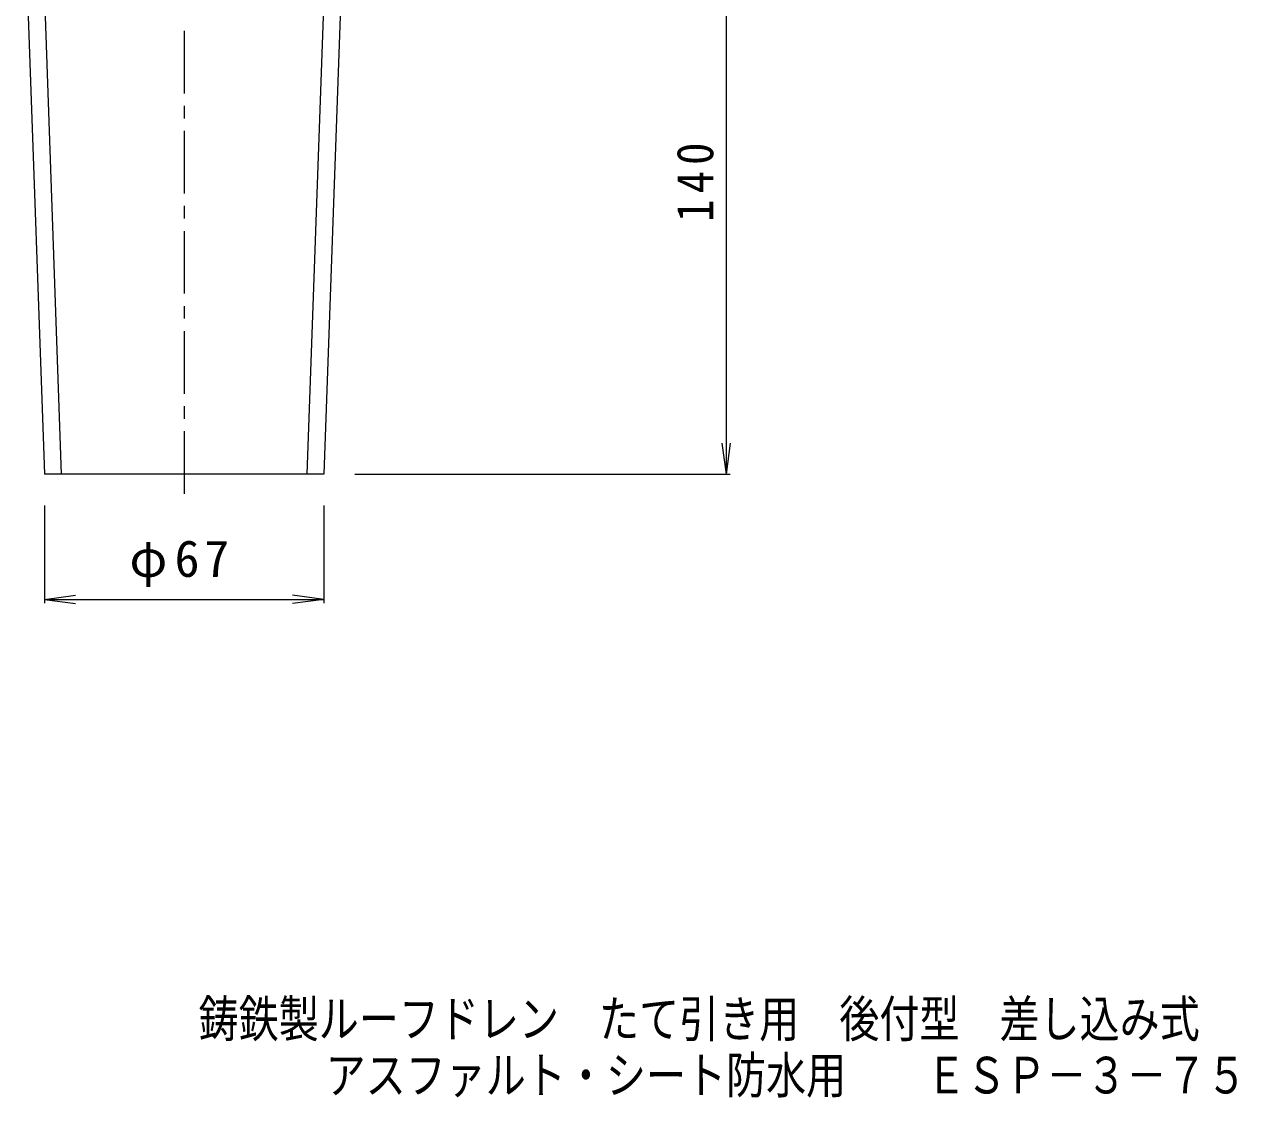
# Model space of a CAD drawing. Units: millimetres, scale not verified. Extents: x -268 to 216, y -346 to 382.
# Drawn here: x -75.1 to 215.6, y -345.6 to -88.3 of the extents above; entities that cross this region are included whole.
import ezdxf
from ezdxf.enums import TextEntityAlignment as Align

# ---------------------------------------------------------------- set-up
doc = ezdxf.new("R2010")
doc.units = ezdxf.units.MM
doc.header["$LTSCALE"] = 3
doc.linetypes.add('CHAIN1', pattern=[8, 5, -1, 1, -1])
doc.layers.add('0-0_通り芯', color=3, linetype='Continuous', lineweight=9)
doc.layers.add('0-4_寸法', color=7, linetype='Continuous', lineweight=9)
doc.layers.add('F-4_F-4ﾚｲﾔ', color=6, linetype='Continuous')
doc.styles.add('ＭＳ ゴシック', font='')
doc.styles.get('ＭＳ ゴシック').set_extended_font_data('MS Gothic')

msp = doc.modelspace()

# ---------------------------------------------------------------- linework, layer by layer
at = {"layer": '0-0_通り芯'}
for p, q in [((-71.287, -52.184), (-66.237, -196.184)), ((-2.287, -52.184), (-7.337, -196.184)), ((-75.126, -60.288), (-70.237, -196.184)), ((1.551, -60.288), (-3.337, -196.184)), ((-3.337, -196.184), (-70.237, -196.184))]:
    msp.add_line(p, q, dxfattribs=at)
at = {"layer": '0-0_通り芯', "linetype": 'CHAIN1'}
msp.add_line((-36.787, -89.889), (-36.787, -201.622), dxfattribs=at)
at = {"layer": '0-4_寸法'}
for p, q in [((93.213, -196.184), (93.213, -55.793)), ((93.213, -196.184), (92.234, -188.748)), ((93.213, -196.184), (94.192, -188.748)), ((4.163, -196.184), (94.113, -196.184)), ((-70.237, -203.684), (-70.237, -227.084)), ((-3.337, -203.684), (-3.337, -227.084)), ((-70.237, -226.184), (-62.801, -225.205)), ((-70.237, -226.184), (-3.337, -226.184)), ((-70.237, -226.184), (-62.801, -227.163)), ((-3.337, -226.184), (-10.773, -225.205)), ((-3.337, -226.184), (-10.773, -227.163))]:
    msp.add_line(p, q, dxfattribs=at)

# ---------------------------------------------------------------- texts
at = {"layer": '0-4_寸法', "color": 2, "insert": (90.213, -135.739), "char_height": 8.798, "attachment_point": 7, "rotation": 90, "style": 'ＭＳ ゴシック'}
msp.add_mtext('\\T1.27;\\W0.9;140', dxfattribs=at)
at = {"layer": '0-4_寸法', "color": 2, "insert": (-49.912, -223.184), "char_height": 8.798, "attachment_point": 7, "style": 'ＭＳ ゴシック'}
msp.add_mtext('\\T1.19;φ67', dxfattribs=at)
at = {"layer": 'F-4_F-4ﾚｲﾔ', "style": 'ＭＳ ゴシック', "width": 0.8}
for s, p in [('鋳鉄製ルーフドレン\u3000たて引き用\u3000後付型\u3000差し込み式', (-33.318, -333.767)), ('アスファルト・シート防水用\u3000\u3000ＥＳＰ－３－７５', (-2.872, -347.267))]:
    msp.add_text(s, height=8.798, dxfattribs=at).set_placement(p, align=Align.BOTTOM_LEFT)

doc.saveas('drawing.dxf')
